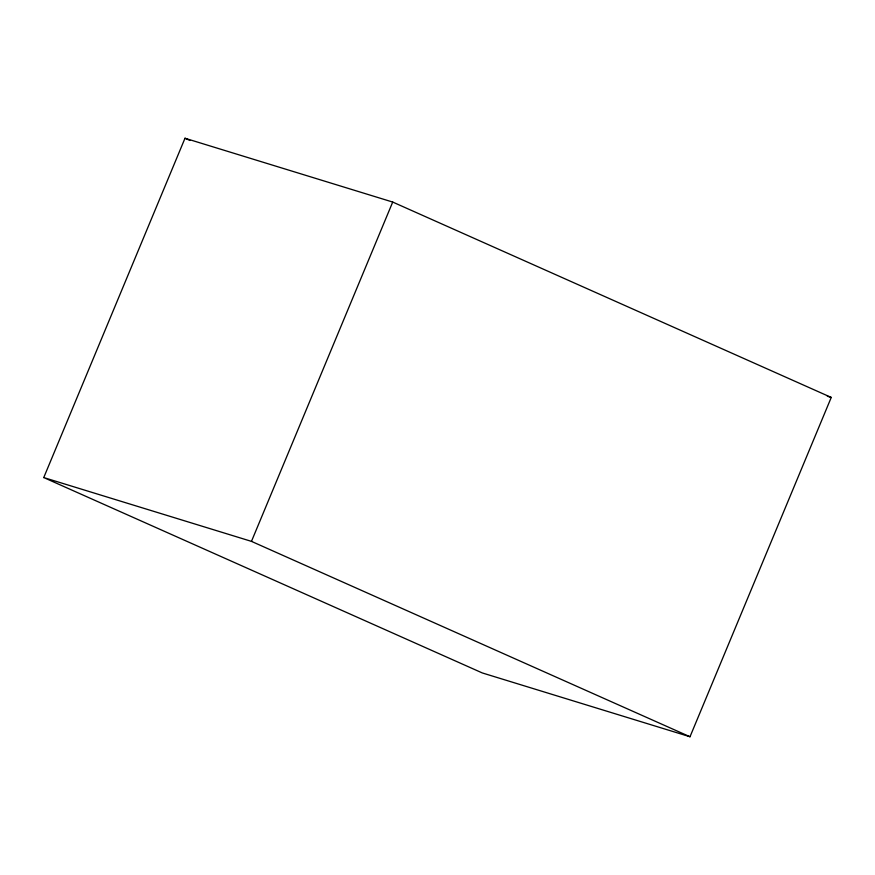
<?xml version="1.0" encoding="UTF-8"?>
<svg xmlns="http://www.w3.org/2000/svg" width="875" height="875" viewBox="0 0 875 875"><rect width="100%" height="100%" fill="white"/><g stroke="black" fill="none" stroke-linecap="round" stroke-linejoin="round"><path stroke-width="1.31" d="M43.75 477.564L184.997 138.25L392.711 202.059L831.25 397.436L690.003 736.75L482.289 672.941L43.75 477.564L251.464 541.373L690.003 736.75M251.464 541.373L392.711 202.059M827.334 396.233L831.25 397.436M184.997 138.25L189.973 140.47"/></g></svg>
